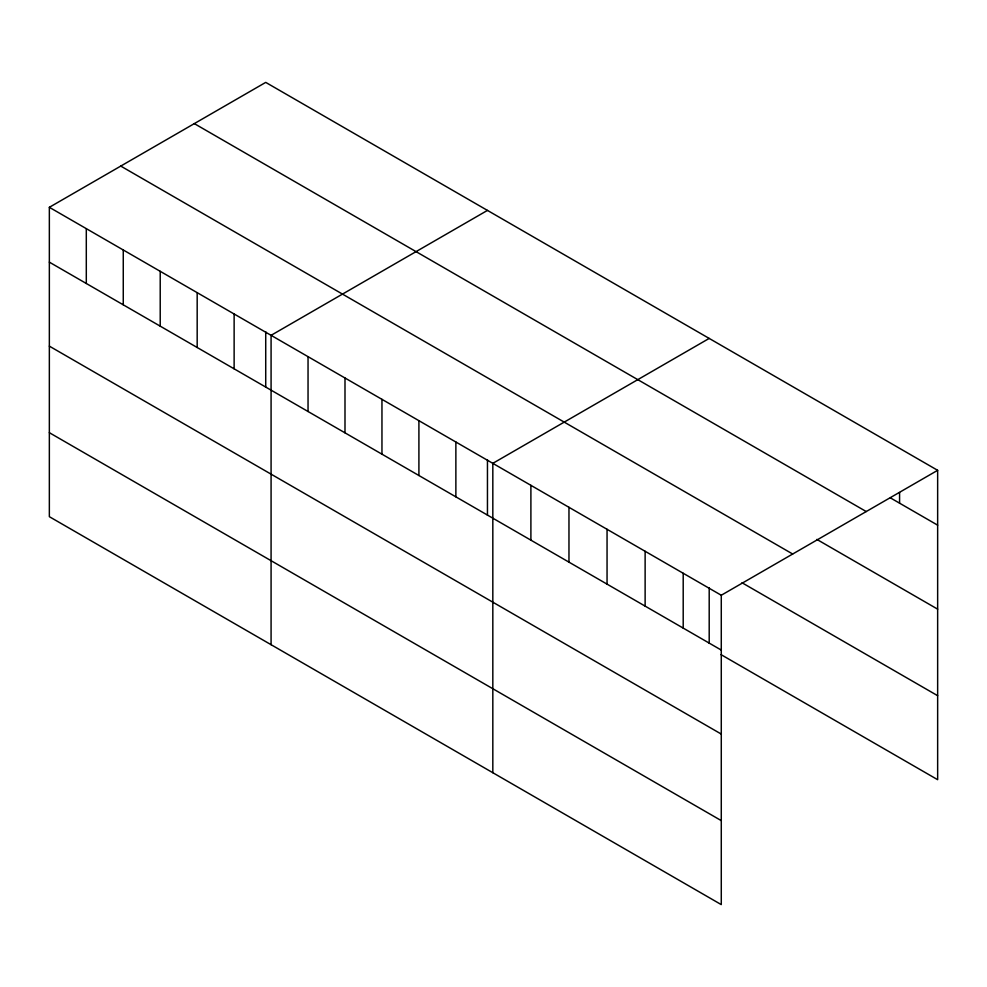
<?xml version="1.0" encoding="UTF-8"?>
<svg xmlns="http://www.w3.org/2000/svg" width="987" height="987" viewBox="0 0 987 987"><rect width="100%" height="100%" fill="white"/><g stroke="black" fill="none" stroke-linecap="round" stroke-linejoin="round"><path stroke-width="1.48" d="M49.35 207.307L721.275 595.247L721.275 904.61L49.35 516.682L49.35 207.307L265.725 82.39L937.65 470.318L937.65 779.693L721.016 654.615M487.455 210.404L271.08 335.333L271.08 644.696M709.197 338.418L492.821 463.347L492.821 772.71M721.275 595.247L937.65 470.318M890.385 497.867L937.65 525.158M194.316 123.609L866.241 511.55M816.854 539.408L937.65 609.152M120.759 166.087L792.684 554.015M742.014 582.749L937.65 695.687M49.35 262.147L721.275 650.075M49.35 346.141L721.275 734.069M49.35 432.688L721.275 820.616M899.576 492.513L899.576 503.173M709.197 587.796L709.197 643.29M683.201 573.262L683.201 628.09M645.128 551.277L645.128 606.104M607.054 529.291L607.054 584.131M568.968 507.306L568.968 562.146M530.895 485.333L530.895 540.16M487.455 459.782L487.455 515.276M455.871 442.003L455.871 496.843M418.907 420.672L418.907 475.5M381.957 399.34L381.957 454.168M344.994 377.996L344.994 432.837M308.043 356.665L308.043 411.493M265.725 331.755L265.725 387.262M234.129 313.989L234.129 368.83M197.178 292.658L197.178 347.486M160.215 271.314L160.215 326.154M123.264 249.982L123.264 304.81M86.301 228.651L86.301 283.479"/></g></svg>
